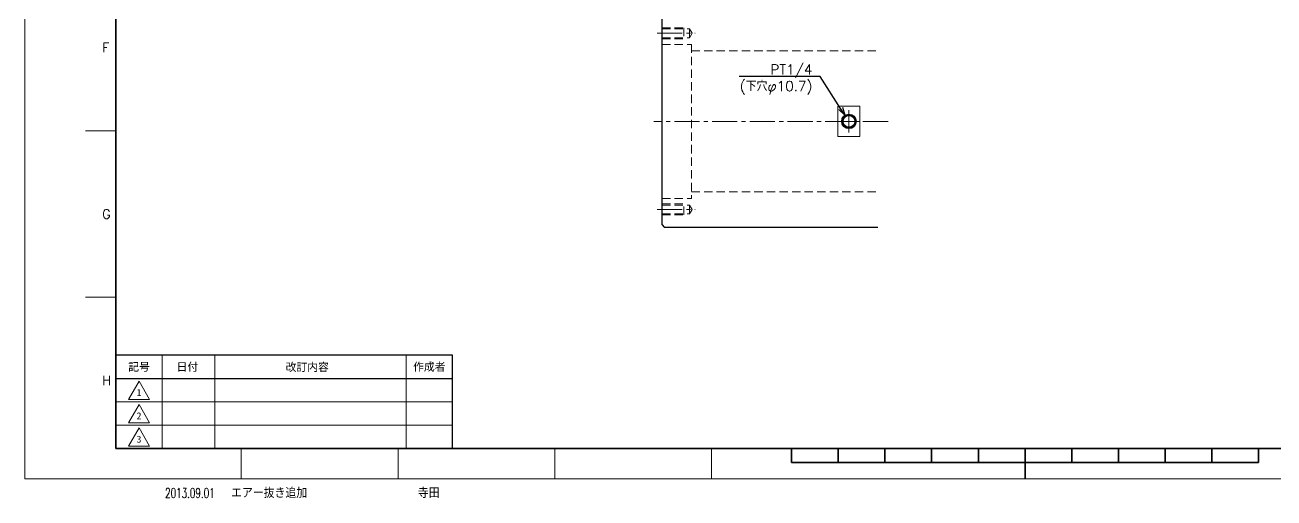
# Model space of a CAD drawing. Header units: millimetres. Extents: x 0 to 1764, y -17 to 1242.
# Drawn here: x 0 to 1136, y -17 to 412 of the extents above; entities that cross this region are included whole.
import ezdxf
from ezdxf import colors
from ezdxf.entities.mleader import LeaderData, LeaderLine
from ezdxf.enums import TextEntityAlignment as Align
from ezdxf.math import Vec2, Vec3

# ---------------------------------------------------------------- set-up
doc = ezdxf.new("R2010")
doc.units = ezdxf.units.MM
doc.header["$LTSCALE"] = 1.2
doc.linetypes.add('CENTER2', pattern=[28.575, 19.05, -3.175, 3.175, -3.175])
doc.linetypes.add('HIDDEN', pattern=[9.525, 6.35, -3.175])
for name, color, linetype, lineweight in [('04_HIDDEN', 2, 'HIDDEN', 13), ('05_CENTER', 4, 'CENTER2', 13), ('08_DIM', 3, 'Continuous', 13), ('90_FRAME', 5, 'Continuous', 35)]:
    doc.layers.add(name, color=color, linetype=linetype, lineweight=lineweight)
doc.layers.add('91_BLANK', color=5, linetype='Continuous', lineweight=0, plot=False)
doc.styles.add('KSS_TXT', font='txt.shx', dxfattribs={"bigfont": 'extfont2.shx'})
doc.styles.add('MS_G', font='MS Gothic.ttf')
doc.styles.get("Standard").update_dxf_attribs({"font": 'txt.shx', "bigfont": 'extfont2.shx'})
doc.styles.add('表題用', font='MS PGothic.ttf')

# ---------------------------------------------------------------- blocks, each defined once
blk = doc.blocks.new('AM_BALLOON1')
at = {"transparency": 16777216}
blk.add_circle((0, 0), 5, dxfattribs=at)
blk.add_attdef('B_NUMBER', text='', height=3, dxfattribs=at).set_placement((0, 0), align=Align.MIDDLE_CENTER)
blk = doc.blocks.new('_OPEN')
at = {"color": 0, "linetype": 'ByBlock'}
for p, q in [((-1, 0.17), (0, 0)), ((0, 0), (-1, -0.17)), ((0, 0), (-1, 0))]:
    blk.add_line(p, q, dxfattribs=at)
blk = doc.blocks.new('_Open30')
at = {"color": 0, "linetype": 'ByBlock', "lineweight": -2}
for p, q in [((-1, 0.27), (0, 0)), ((0, 0), (-1, -0.27)), ((0, 0), (-1, 0))]:
    blk.add_line(p, q, dxfattribs=at)

msp = doc.modelspace()

# ---------------------------------------------------------------- linework, layer by layer
at = {"color": 0}
for p, q in [((579.405, 230.763), (579.405, 418.763)), ((579.405, 230.763), (581.405, 228.763)), ((581.405, 228.763), (775.556, 228.763))]:
    msp.add_line(p, q, dxfattribs=at)
for radius in [6.578, 5.722, 5.35]:
    msp.add_circle((749.405, 324.763), radius, dxfattribs=at)
at = {"layer": '04_HIDDEN'}
for p, q in [((579.405, 409.763), (599.405, 409.763)), ((599.405, 409.763), (599.405, 399.763)), ((579.405, 408.763), (604.405, 408.763)), ((579.405, 400.763), (604.405, 400.763)), ((579.405, 399.763), (599.405, 399.763)), ((604.405, 408.763), (604.405, 400.763)), ((606.714, 404.763), (604.405, 408.763)), ((604.405, 400.763), (606.714, 404.763)), ((579.405, 394.763), (606.205, 394.763)), ((606.205, 394.763), (606.205, 254.763)), ((606.205, 388.763), (775.556, 388.763)), ((579.405, 254.763), (606.205, 254.763)), ((606.205, 260.763), (775.556, 260.763)), ((579.405, 249.763), (599.405, 249.763)), ((579.405, 248.763), (604.405, 248.763)), ((579.405, 240.763), (604.405, 240.763)), ((579.405, 239.763), (599.405, 239.763)), ((599.405, 239.763), (599.405, 249.763)), ((604.405, 248.763), (606.714, 244.763)), ((604.405, 240.763), (604.405, 248.763)), ((606.714, 244.763), (604.405, 240.763))]:
    msp.add_line(p, q, dxfattribs=at)
at = {"layer": '05_CENTER'}
for p, q in [((574.964, 404.763), (609.51, 404.763)), ((749.405, 314.539), (749.405, 334.987)), ((785.035, 324.763), (571.867, 324.763)), ((759.629, 324.763), (739.181, 324.763)), ((574.964, 244.763), (609.51, 244.763))]:
    msp.add_line(p, q, dxfattribs=at)
at = {"layer": '08_DIM'}
msp.add_lwpolyline([(739.405, 338.584), (759.405, 338.584), (759.405, 310.943), (739.405, 310.943)], close=True, dxfattribs=at)
at = {"layer": '90_FRAME', "color": 4, "lineweight": 13}
for p, q in [((82.742, 316.17), (55.133, 316.17)), ((82.742, 164.946), (55.133, 164.946)), ((196.76, 0), (196.76, 27.485)), ((339.328, 0), (339.328, 27.485)), ((481.896, 0), (481.896, 27.485)), ((624.464, 0), (624.464, 27.485))]:
    msp.add_line(p, q, dxfattribs=at)
at = {"layer": '90_FRAME', "color": 0, "lineweight": 13}
for p, q in [((124.742, 27.485), (124.742, 112.343)), ((172.742, 27.485), (172.742, 112.343)), ((346.742, 27.485), (346.742, 112.343)), ((82.742, 69.914), (388.742, 69.914)), ((82.742, 48.7), (388.742, 48.7))]:
    msp.add_line(p, q, dxfattribs=at)
at = {"layer": '90_FRAME', "color": 0, "lineweight": 25}
msp.add_line((82.742, 91.128), (388.742, 91.128), dxfattribs=at)
at = {"layer": '90_FRAME'}
for p, q in [((697.224, 14.743), (697.224, 27.485)), ((739.699, 14.743), (739.699, 27.485)), ((782.175, 14.743), (782.175, 27.485)), ((824.65, 14.743), (824.65, 27.485)), ((867.125, 14.743), (867.125, 27.485)), ((909.6, 0), (909.6, 27.485)), ((952.076, 14.743), (952.076, 27.485)), ((994.551, 14.743), (994.551, 27.485)), ((1037.026, 14.743), (1037.026, 27.485)), ((1079.501, 14.743), (1079.501, 27.485)), ((1121.977, 14.743), (1121.977, 27.485)), ((697.224, 14.743), (1121.977, 14.743))]:
    msp.add_line(p, q, dxfattribs=at)
msp.add_lwpolyline([(82.742, 27.485), (1736.459, 27.485), (1736.459, 1209.75), (82.742, 1209.75)], close=True, dxfattribs=at)
at = {"layer": '90_FRAME', "color": 0, "lineweight": 25}
msp.add_lwpolyline([(82.742, 27.485), (388.742, 27.485), (388.742, 112.343), (82.742, 112.343)], close=True, dxfattribs=at)
at = {"layer": '90_FRAME', "color": 0, "lineweight": 13}
for points in [[(94.195, 72.167), (103.742, 88.702), (113.288, 72.167), (94.195, 72.167)], [(94.195, 50.953), (103.742, 67.488), (113.288, 50.953), (94.195, 50.953)], [(94.195, 29.739), (103.742, 46.274), (113.288, 29.739), (94.195, 29.739)]]:
    msp.add_lwpolyline(points, dxfattribs=at)
at = {"layer": '91_BLANK'}
msp.add_lwpolyline([(0, 0), (1764.068, 0), (1764.068, 1241.619), (0, 1241.619)], close=True, dxfattribs=at)

# ---------------------------------------------------------------- texts
at = {"layer": '90_FRAME', "color": 0, "lineweight": 13, "style": 'KSS_TXT'}
for s, p in [('F', (70.199, 391.782)), ('G', (70.199, 240.558)), ('H', (70.199, 89.334))]:
    msp.add_text(s, height=8.52, dxfattribs=at).set_placement(p, align=Align.MIDDLE_LEFT)
at = {"layer": '90_FRAME', "color": 0, "style": '表題用'}
for s, p in [('記号', (103.742, 101.735)), ('日付', (147.711, 101.735)), ('作成者', (367.742, 101.735))]:
    msp.add_text(s, height=7.2, dxfattribs=at).set_placement(p, align=Align.MIDDLE_CENTER)
msp.add_text('改訂内容', height=7.2, dxfattribs=at).set_placement((256.742, 101.735), align=Align.MIDDLE)
at = {"layer": '90_FRAME', "color": 0, "lineweight": 13, "style": 'MS_G'}
for s, p in [('1', (103.742, 78.4)), ('2', (103.742, 57.185)), ('3', (103.742, 35.971))]:
    msp.add_text(s, height=6.364, dxfattribs=at).set_placement(p, align=Align.MIDDLE)
at = {"layer": '90_FRAME', "color": 3, "lineweight": 13, "width": 0.65}
msp.add_text('2013.09.01', height=9, dxfattribs=at).set_placement((127.43, -17.392))
at = {"layer": '90_FRAME', "color": 3, "lineweight": 13}
for s, p in [('エアー抜き追加', (187.405, -17.392)), ('寺田', (357.315, -17.392))]:
    msp.add_text(s, height=9, dxfattribs=at).set_placement(p)

# ---------------------------------------------------------------- leaders
at = {"layer": '08_DIM'}
ml = msp.add_multileader_block('Standard', dxfattribs=at)
ml.set_content('AM_BALLOON1', color=256, scale=3.75)
ml.set_attribute('B_NUMBER', '60', width=0)
ml.set_leader_properties(color=256, linetype='ByLayer', lineweight=-1)
ml.set_arrow_properties(name='OPEN')
ml.build(insert=Vec2(0, 0))
ml.multileader.update_dxf_attribs({"leader_type": 0, "has_dogleg": 0, "text_right_attachment_type": 6, "dogleg_length": 0, "arrow_head_size": 7.5, "scale": 2.5, "block_connection_type": 1})
ctx = ml.context
ctx.base_point, ctx.scale, ctx.char_height, ctx.arrow_head_size, ctx.landing_gap_size, ctx.plane_origin = Vec3(322.444, 971.41), 2.5, 15, 7.5, 7.5, Vec3(322.444, 971.41)
ctx.right_attachment, ctx.attachment_type = 6, 1
notes = []
notes.append((ctx, [(0, (0, 0, 0), (0, 0), (1, 0), 1, [])]))
ctx.block.insert = Vec3(322.444, 971.41)
ml = msp.add_multileader_mtext('Standard', dxfattribs=at)
ml.set_content('PT1/4\\P(下穴φ10.7)', color=256)
ml.set_leader_properties()
ml.set_arrow_properties(name='OPEN30')
ml.build(insert=Vec2(0, 0))
ml.multileader.update_dxf_attribs({"text_left_attachment_type": 6, "text_right_attachment_type": 6, "dogleg_length": 0.36, "arrow_head_size": 7.5, "scale": 3})
ctx = ml.context
ctx.base_point, ctx.scale, ctx.char_height, ctx.arrow_head_size, ctx.landing_gap_size, ctx.plane_origin = Vec3(643.276, 365.538), 3, 9, 7.5, 6, Vec3(749.405, 324.763)
ctx.left_attachment, ctx.right_attachment, ctx.text_align_type = 6, 6, 2
notes.append((ctx, [(0, (1, 1, 0), (723.256, 365.538), (-1, 0), 1.08, [(0, [(745.841, 330.293)], 0, [])])]))
ctx.mtext.insert, ctx.mtext.alignment, ctx.mtext.flow_direction = Vec3(716.176, 376.338), 3, 5
for ctx, leaders in notes:
    for number, flags, end, landing, length, lines in leaders:
        leader = LeaderData()
        leader.index, (leader.has_last_leader_line, leader.has_dogleg_vector, leader.attachment_direction) = number, flags
        leader.last_leader_point, leader.dogleg_vector, leader.dogleg_length = Vec3(end), Vec3(landing), length
        for number, points, colour, breaks in lines:
            line = LeaderLine()
            line.index, line.vertices, line.color, line.breaks = number, Vec3.list(points), colors.encode_raw_color(colour), breaks
            leader.lines.append(line)
        ctx.leaders.append(leader)

doc.saveas('drawing.dxf')
